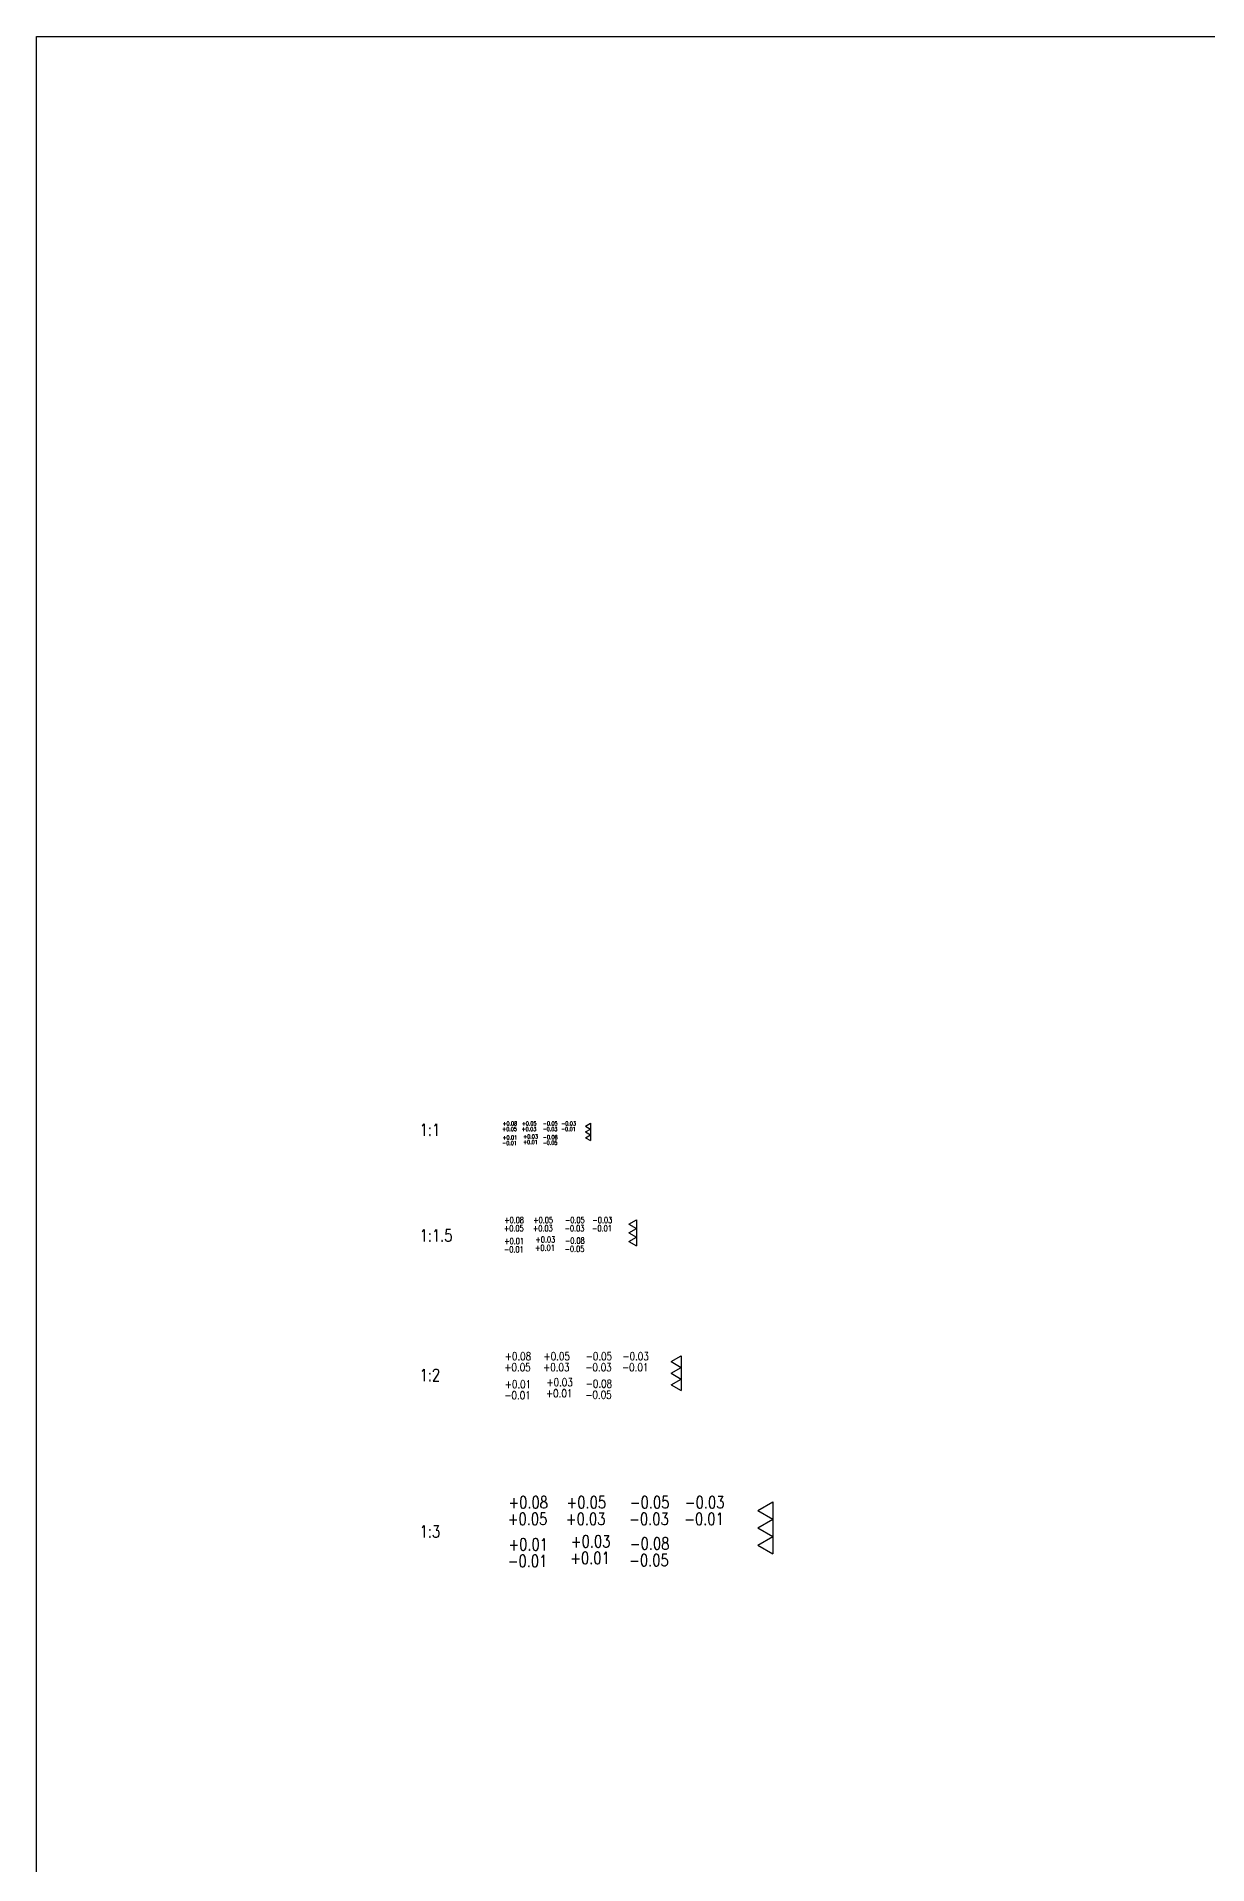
# Model space of a CAD drawing. Header units: millimetres. Extents: x 100 to 1520, y 4867 to 5871.
# Drawn here: x 99.7 to 369.3, y 5324.8 to 5745.9 of the extents above; entities that cross this region are included whole.
import ezdxf

# ---------------------------------------------------------------- set-up
doc = ezdxf.new("R2010")
doc.units = ezdxf.units.MM
doc.layers.add('5', color=3, linetype='Continuous')
doc.styles.get("Standard").update_dxf_attribs({"font": 'romans.shx', "bigfont": 'whgtxt.shx'})

msp = doc.modelspace()

# ---------------------------------------------------------------- linework, layer by layer
msp.add_lwpolyline([(99.662, 5745.872), (1520.339, 5745.872), (1520.339, 4866.504), (99.662, 4866.504)], close=True)
at = {"layer": '5', "color": 60}
for p, q in [((226.092, 5494.867), (227.247, 5495.534)), ((227.247, 5495.534), (227.247, 5494.201)), ((226.092, 5494.867), (227.247, 5494.201)), ((226.092, 5493.534), (227.247, 5494.201)), ((226.092, 5493.534), (227.247, 5492.867)), ((226.092, 5492.201), (227.247, 5492.867)), ((226.092, 5492.201), (227.247, 5491.534)), ((227.247, 5494.201), (227.247, 5492.867)), ((227.247, 5492.867), (227.247, 5491.534)), ((236.054, 5472.316), (237.786, 5473.316)), ((236.054, 5472.316), (237.786, 5471.316)), ((236.054, 5470.316), (237.786, 5471.316)), ((236.054, 5470.316), (237.786, 5469.316)), ((237.786, 5473.316), (237.786, 5471.316)), ((237.786, 5471.316), (237.786, 5469.316)), ((236.054, 5468.316), (237.786, 5469.316)), ((236.054, 5468.316), (237.786, 5467.316)), ((237.786, 5469.316), (237.786, 5467.316)), ((245.759, 5440.627), (248.068, 5441.961)), ((245.759, 5440.627), (248.068, 5439.294)), ((248.068, 5441.961), (248.068, 5439.294)), ((245.759, 5437.961), (248.068, 5439.294)), ((245.759, 5437.961), (248.068, 5436.627)), ((245.759, 5435.294), (248.068, 5436.627)), ((248.068, 5439.294), (248.068, 5436.627)), ((248.068, 5436.627), (248.068, 5433.961)), ((245.759, 5435.294), (248.068, 5433.961)), ((265.738, 5406.347), (269.202, 5408.347)), ((269.202, 5408.347), (269.202, 5404.347)), ((265.738, 5406.347), (269.202, 5404.347)), ((265.738, 5402.347), (269.202, 5404.347)), ((265.738, 5402.347), (269.202, 5400.347)), ((269.202, 5404.347), (269.202, 5400.347)), ((265.738, 5398.347), (269.202, 5400.347)), ((265.738, 5398.347), (269.202, 5396.347)), ((269.202, 5400.347), (269.202, 5396.347))]:
    msp.add_line(p, q, dxfattribs=at)

# ---------------------------------------------------------------- texts
at = {"layer": '5', "color": 60, "width": 0.8}
for s, height, p in [('1:1', 2.7648, (187.856, 5492.658)), ('+0.08', 0.9216, (206.953, 5495.034)), ('+0.05', 0.9216, (211.417, 5495.034)), ('-0.05', 0.9216, (216.276, 5495.034)), ('-0.03', 0.9216, (220.501, 5495.034)), ('+0.05', 0.9216, (206.904, 5493.759)), ('-0.01', 0.9216, (206.904, 5490.528)), ('+0.01', 0.9216, (206.953, 5491.803)), ('+0.03', 0.9216, (211.368, 5493.759)), ('+0.01', 0.9216, (211.701, 5490.759)), ('+0.03', 0.9216, (211.75, 5492.034)), ('-0.03', 0.9216, (216.227, 5493.759)), ('-0.05', 0.9216, (216.227, 5490.592)), ('-0.08', 0.9216, (216.276, 5491.867)), ('-0.01', 0.9216, (220.452, 5493.759)), ('+0.08', 1.3824, (207.346, 5472.567)), ('+0.05', 1.3824, (214.041, 5472.567)), ('-0.05', 1.3824, (221.33, 5472.567)), ('-0.03', 1.3824, (227.667, 5472.567)), ('1:1.5', 2.7648, (187.856, 5468.33)), ('+0.05', 1.3824, (207.272, 5470.654)), ('+0.03', 1.3824, (213.968, 5470.654)), ('-0.03', 1.3824, (221.256, 5470.654)), ('-0.01', 1.3824, (227.594, 5470.654)), ('-0.01', 1.3824, (207.272, 5465.807)), ('+0.01', 1.3824, (207.346, 5467.72)), ('+0.01', 1.3824, (214.468, 5466.154)), ('+0.03', 1.3824, (214.541, 5468.067)), ('-0.05', 1.3824, (221.256, 5465.904)), ('-0.08', 1.3824, (221.33, 5467.817)), ('+0.05', 1.8432, (207.384, 5438.411)), ('+0.08', 1.8432, (207.482, 5440.961)), ('+0.03', 1.8432, (216.311, 5438.411)), ('+0.05', 1.8432, (216.409, 5440.961)), ('-0.03', 1.8432, (226.029, 5438.411)), ('-0.05', 1.8432, (226.127, 5440.961)), ('-0.01', 1.8432, (234.479, 5438.411)), ('-0.03', 1.8432, (234.577, 5440.961)), ('1:2', 2.7648, (187.856, 5436.165)), ('+0.01', 1.8432, (207.482, 5434.499)), ('+0.03', 1.8432, (217.076, 5434.961)), ('-0.08', 1.8432, (226.127, 5434.628)), ('-0.01', 1.8432, (207.384, 5431.949)), ('+0.01', 1.8432, (216.978, 5432.411)), ('-0.05', 1.8432, (226.029, 5432.077)), ('+0.08', 2.7648, (208.321, 5406.847)), ('+0.05', 2.7648, (221.713, 5406.847)), ('-0.05', 2.7648, (236.29, 5406.847)), ('-0.03', 2.7648, (248.964, 5406.847)), ('1:3', 2.7648, (187.856, 5400.135)), ('+0.05', 2.7648, (208.174, 5403.021)), ('+0.03', 2.7648, (221.565, 5403.021)), ('-0.03', 2.7648, (236.142, 5403.021)), ('-0.01', 2.7648, (248.817, 5403.021)), ('+0.01', 2.7648, (208.321, 5397.154)), ('+0.03', 2.7648, (222.713, 5397.847)), ('-0.08', 2.7648, (236.29, 5397.347)), ('-0.01', 2.7648, (208.174, 5393.329)), ('+0.01', 2.7648, (222.565, 5394.021)), ('-0.05', 2.7648, (236.142, 5393.521))]:
    msp.add_text(s, height=height, dxfattribs=at).set_placement(p)

doc.saveas('drawing.dxf')
